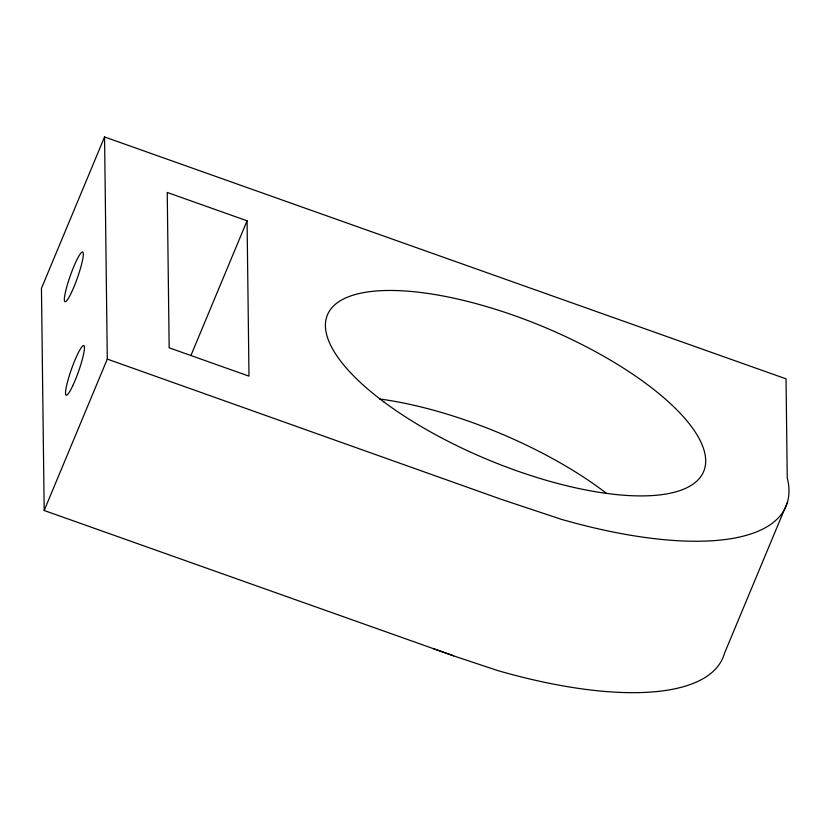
<?xml version="1.0" encoding="UTF-8"?>
<svg xmlns="http://www.w3.org/2000/svg" width="829" height="829" viewBox="0 0 829 829"><rect width="100%" height="100%" fill="white"/><g stroke="black" fill="none" stroke-linecap="round" stroke-linejoin="round"><path stroke-width="1.24" d="M104.558 136.961L107.293 359.102L501.98 499.566L561.036 519.223A293.238 103.646 22.6 0 0 787.249 477.887L786.027 378.853L104.558 136.961L41.45 288.357L44.186 510.498L455.453 656.485L497.928 670.63A293.238 103.646 22.6 0 0 724.442 653.418L787.55 502.011M44.186 510.498L107.293 359.102M190.919 355.506L247.073 220.804L167.24 192.463L169.157 347.807L248.99 376.138L247.073 220.804M453.681 655.853L433.38 648.651M379.568 398.977A203.758 72.019 22.6 0 1 606.476 493.338M383.754 401.827A203.758 72.019 22.6 0 0 700.059 477.608A203.758 72.019 22.6 0 0 462.675 300.202A203.758 72.019 22.6 0 0 383.754 401.827M72.651 385.962A26.331 3.71 -70.5 0 0 84.112 345.838A26.331 3.71 -70.5 0 0 68.196 379.392A26.331 3.71 -70.5 0 0 72.651 385.962M71.501 292.44A26.331 3.71 -70.5 0 0 82.962 252.317A26.331 3.71 -70.5 0 0 67.045 285.86A26.331 3.71 -70.5 0 0 71.501 292.44"/></g></svg>
